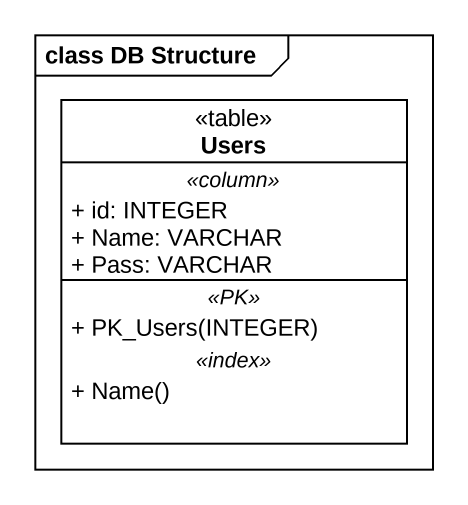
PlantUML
@startuml
mainframe class DB Structure
hide circle
hide empty members
skinparam classAttributeIconSize 0
class Users <<table>> {
  .. <<column>> ..
  + id: INTEGER
  + Name: VARCHAR
  + Pass: VARCHAR
  .. <<PK>> ..
  + PK_Users(INTEGER)
  .. <<index>> ..
  + Name()
}
@enduml
